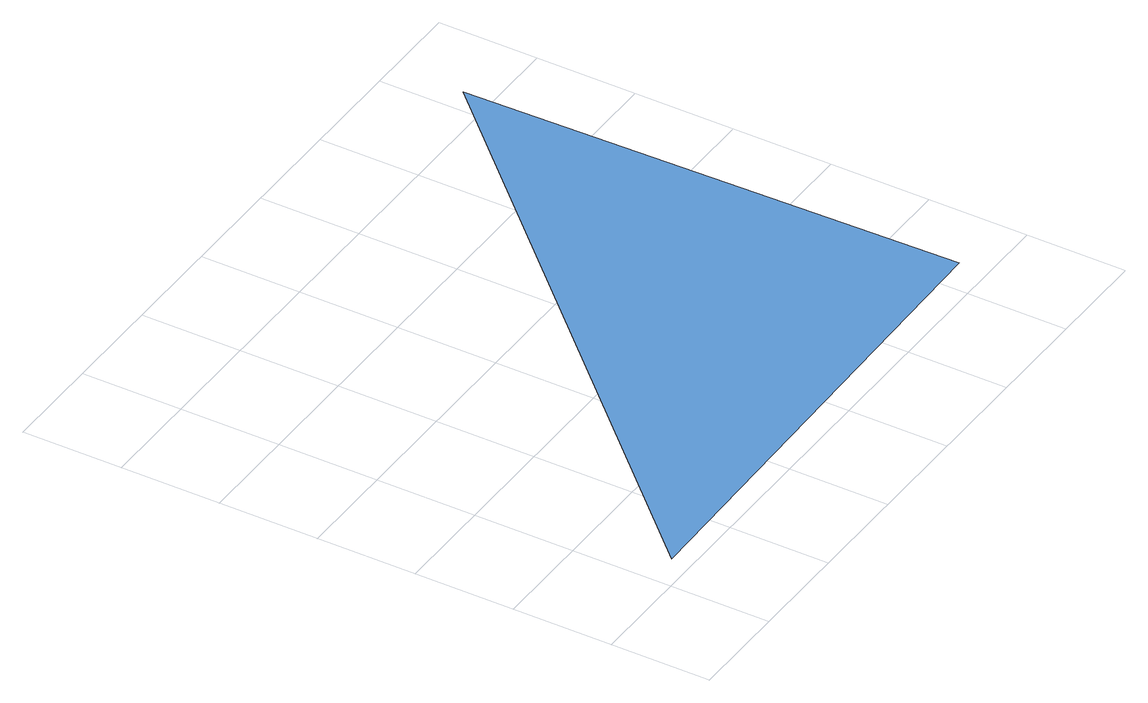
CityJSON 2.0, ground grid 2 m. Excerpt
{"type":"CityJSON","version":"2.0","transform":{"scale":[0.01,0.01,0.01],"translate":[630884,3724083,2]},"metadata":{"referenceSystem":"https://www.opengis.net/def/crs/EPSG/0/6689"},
"CityObjects":{
"waterbody1":{"type":"WaterBody","attributes":{"name":"福岡県津波浸水想定図","class":"1140","function":"2","WaterBodyTsunamiRiskAttribute.description":"1","WaterBodyTsunamiRiskAttribute.rank":"1"},"geometry":[{"type":"MultiSurface","lod":"1","boundaries":[[[0,1,2]]]}]}
},
"vertices":[
[1070,59,82],[1050,1059,82],[70,40,82]
]}
